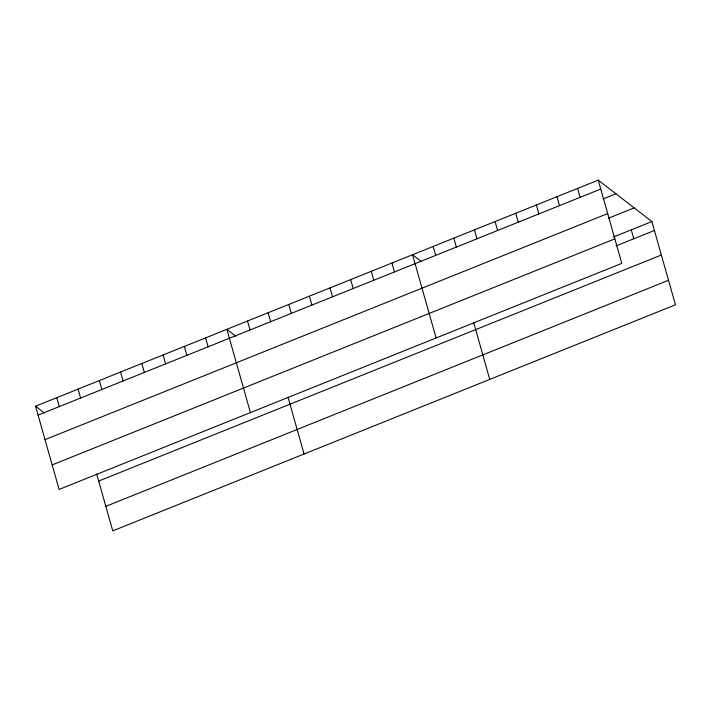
<?xml version="1.0" encoding="UTF-8"?>
<svg xmlns="http://www.w3.org/2000/svg" width="711" height="711" viewBox="0 0 711 711"><rect width="100%" height="100%" fill="white"/><g stroke="black" fill="none" stroke-linecap="round" stroke-linejoin="round"><path stroke-width="1.07" d="M598.235 180.132L621.796 263.381L59.111 489.444L35.55 406.194L598.235 180.132L651.889 221.556L675.45 304.806L112.765 530.868L96.652 473.917M38.074 415.126L600.759 189.055M603.168 198.929L615.939 193.801M45.015 439.647L607.701 213.584M608.643 218.144L634.185 207.888M613.575 236.95L651.889 221.556M52.17 464.914L614.855 238.852M616.099 245.882L654.422 230.488M98.678 481.071L661.363 255.009M105.823 506.348L668.509 280.285M421.401 261.568L412.549 254.734L436.11 337.983M235.714 336.17L226.862 329.335L250.423 412.584M35.55 406.194L44.402 413.029M631.261 229.849L633.785 238.772M577.608 188.415L580.132 197.347M556.971 196.707L559.495 205.639M536.343 204.999L538.867 213.922M515.706 213.282L518.239 222.214M495.078 221.574L497.602 230.506M474.441 229.866L476.974 238.789M453.814 238.149L456.338 247.081M473.65 322.456L489.763 379.407M433.177 246.441L435.71 255.373M391.921 263.017L394.445 271.949M371.284 271.309L373.808 280.241M350.656 279.601L353.18 288.524M330.02 287.884L332.552 296.816M309.392 296.176L311.916 305.108M288.755 304.468L291.288 313.391M268.127 312.751L270.651 321.683M287.964 397.058L304.077 454.009M247.499 321.043L250.023 329.975M205.603 337.867L208.136 346.799M184.353 346.408L186.877 355.34M163.095 354.949L165.619 363.881M141.836 363.49L144.36 372.422M120.577 372.031L123.101 380.963M99.318 380.572L101.851 389.504M78.068 389.113L80.592 398.044M56.809 397.653L59.333 406.585"/></g></svg>
